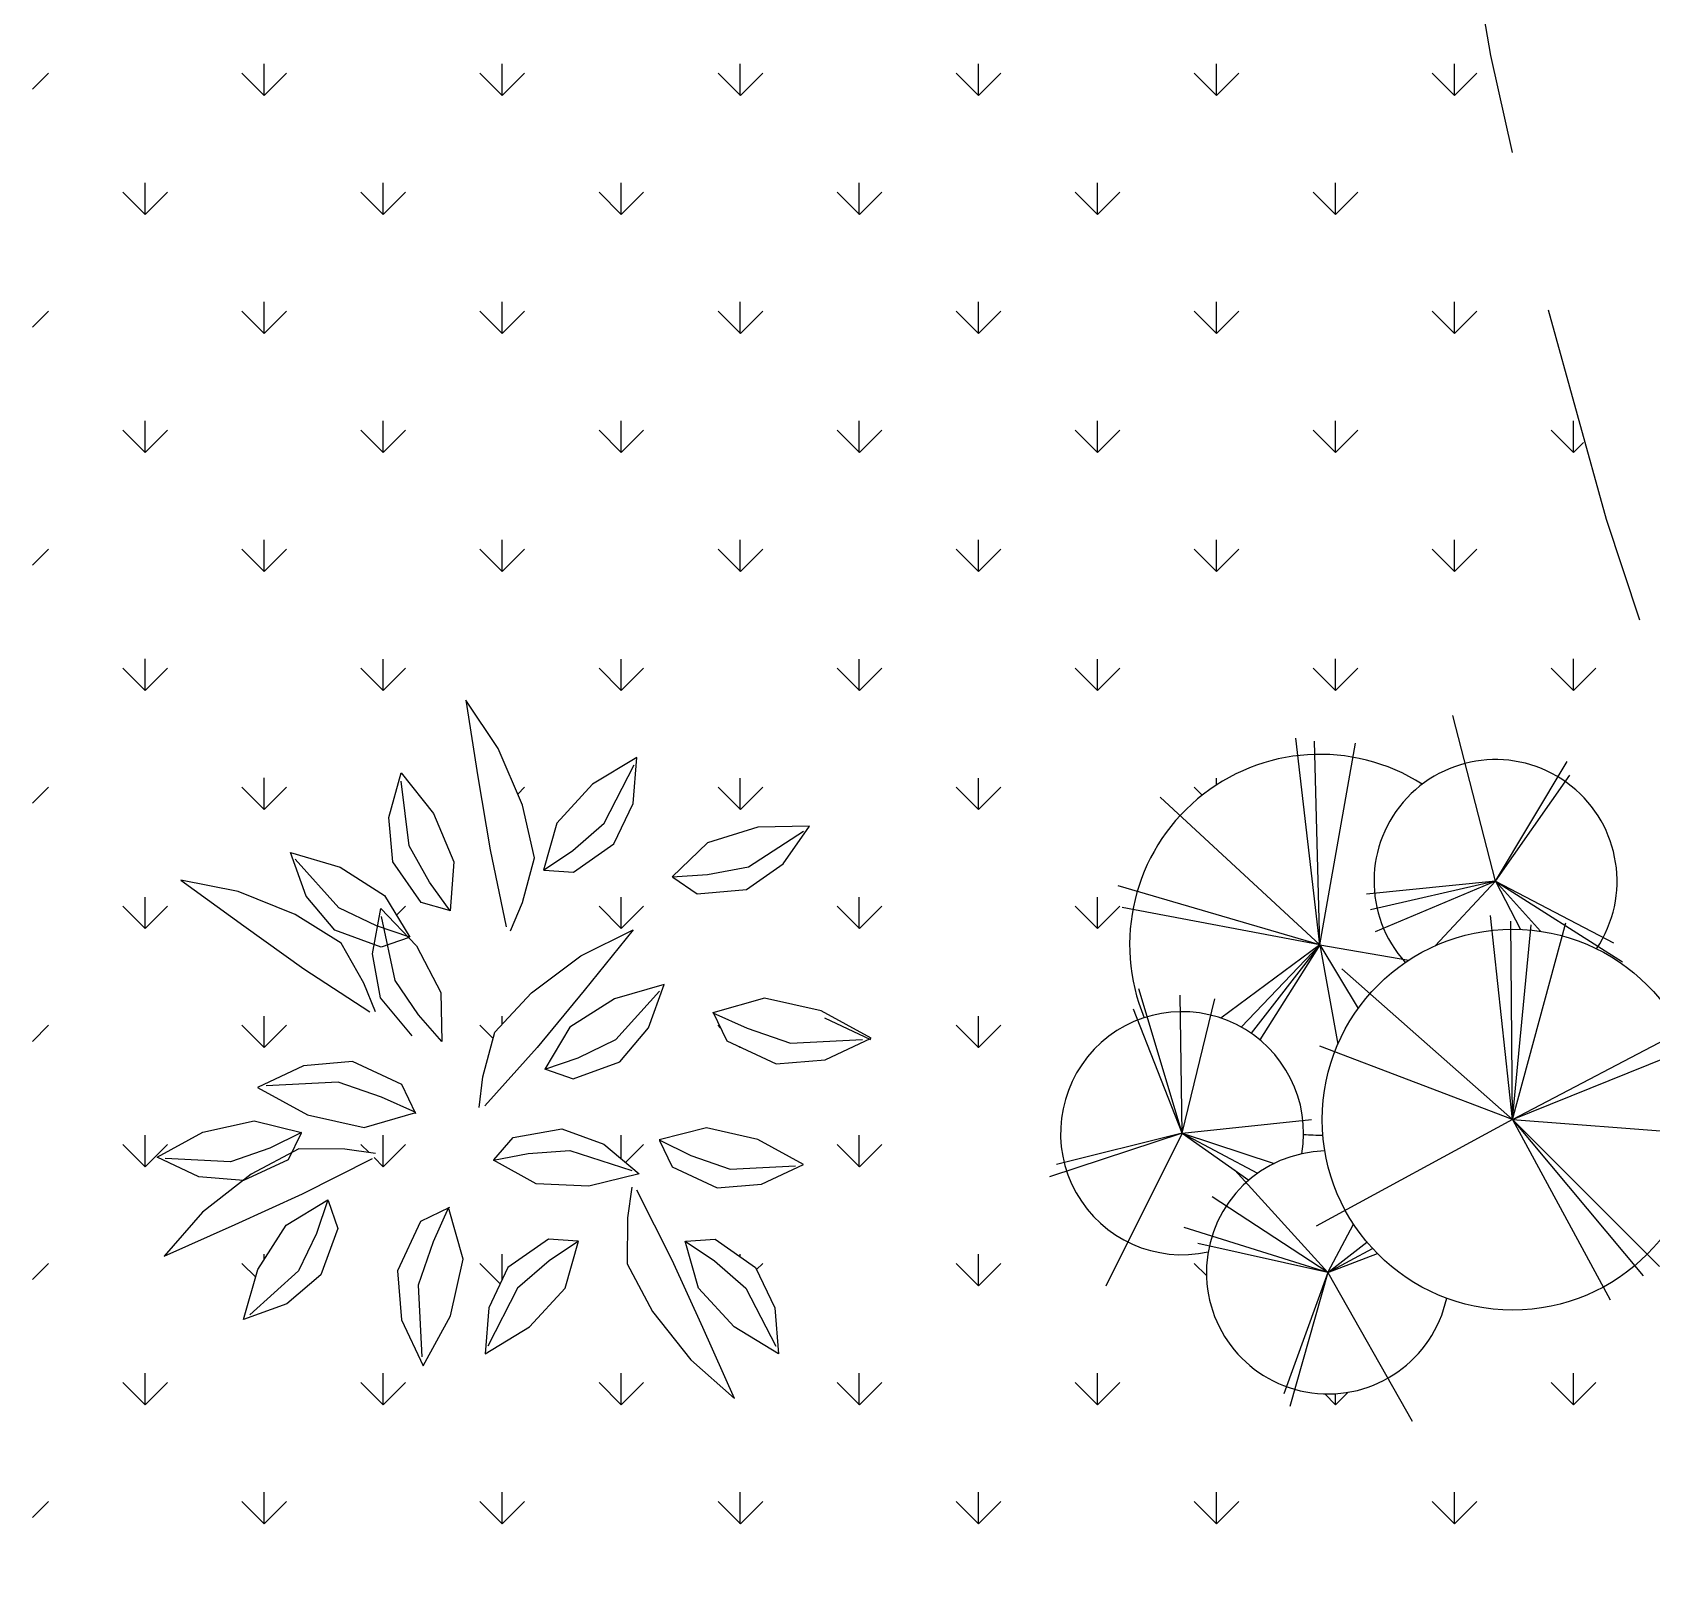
# Model space of a CAD drawing. Header units: millimetres. Extents: x 209.8 to 281.8, y 45 to 110.
# Drawn here: x 209.788 to 212.231, y 83.268 to 85.587 of the extents above; entities that cross this region are included whole.
import ezdxf

# ---------------------------------------------------------------- set-up
doc = ezdxf.new("R2010")
doc.units = ezdxf.units.MM
doc.header["$LTSCALE"] = 0.65
doc.linetypes.add('DASHED', pattern=[0.75, 0.5, -0.25])
for name, color, linetype in [('ARBOLES', 95, 'Continuous'), ('murodelgado', 1, 'Continuous'), ('murosgrueso', 5, 'Continuous')]:
    doc.layers.add(name, color=color, linetype=linetype)

# ---------------------------------------------------------------- blocks, each defined once
blk = doc.blocks.new('arb-pl48')
for p, q in [((0.05873691262372915, 0.5503666867185824), (0.009876912623738576, 0.6236566867185824)), ((0.009876912623738576, 0.6236566867185824), (0.02819691262374135, 0.5076166867185825)), ((0.09537691262373471, 0.4648666867185822), (0.05873691262372915, 0.5503666867185824)), ((-0.1061630873762596, 0.4465366867185825), (-0.087843087376271, 0.5137166867185825)), ((-0.087843087376271, 0.5137166867185825), (-0.03898308737626621, 0.4526466867185825)), ((0.2678469126237388, 0.5372066867185823), (0.201036912623735, 0.4965266867185822)), ((0.2187669126237353, 0.4380766867185821), (0.2636669126237337, 0.5257266867185826)), ((0.2620869126237295, 0.4678066867185824), (0.2678469126237388, 0.5372066867185823)), ((-0.07563308737626073, 0.4037866867185826), (-0.087843087376271, 0.501506686718582)), ((0.02819691262374135, 0.5076166867185825), (0.04651691262372992, 0.3976766867185826)), ((0.201036912623735, 0.4965266867185822), (0.1472769126237381, 0.4380966867185823)), ((0.1136969126237375, 0.3854666867185821), (0.09537691262373471, 0.4648666867185822)), ((0.2333669126237368, 0.4067666867185822), (0.2620869126237295, 0.4678066867185824)), ((-0.1000630873762702, 0.3793566867185825), (-0.1061630873762596, 0.4465366867185825)), ((-0.03898308737626621, 0.4526466867185825), (-0.008453087376267376, 0.3793566867185825)), ((0.1472769126237381, 0.4380966867185823), (0.1269069126237383, 0.3672466867185826)), ((0.1712669126237358, 0.3968766867185827), (0.2187669126237353, 0.4380766867185821)), ((0.4502469126237401, 0.4317366867185819), (0.3744769126237344, 0.4080166867185828)), ((0.4363769126237287, 0.3722566867185826), (0.5190869126237345, 0.4257066867185824)), ((0.5284369126237323, 0.4335666867185823), (0.4502469126237401, 0.4317366867185819)), ((0.4887569126237281, 0.3763466867185823), (0.5284369126237323, 0.4335666867185823)), ((-0.2312430873762708, 0.3278766867185827), (-0.2547730873762646, 0.3934166867185827)), ((-0.2547730873762646, 0.3934166867185827), (-0.1797130873762711, 0.3714066867185823)), ((-0.04509308737625872, 0.3488166867185822), (-0.07563308737626073, 0.4037866867185826)), ((0.04651691262372992, 0.3976766867185826), (0.07094691262373942, 0.2816366867185822)), ((0.1269069126237383, 0.3672466867185826), (0.1712669126237358, 0.3968766867185827)), ((0.1723069126237391, 0.3639966867185827), (0.2333669126237368, 0.4067666867185822)), ((0.3744769126237344, 0.4080166867185828), (0.3214069126237291, 0.3568466867185824)), ((-0.1817130873762665, 0.3103666867185826), (-0.2477630873762706, 0.3834066867185824)), ((-0.1797130873762711, 0.3714066867185823), (-0.1126630873762622, 0.3288866867185822)), ((-0.05730308737626899, 0.3182866867185825), (-0.1000630873762702, 0.3793566867185825)), ((-0.008453087376267376, 0.3793566867185825), (-0.0135330873762598, 0.3058166867185821)), ((0.09537691262373471, 0.3182866867185825), (0.1136969126237375, 0.3854666867185821)), ((0.1279469126237416, 0.3671466867185829), (0.1723069126237391, 0.3639966867185827)), ((0.3746369126237425, 0.3603166867185821), (0.4363769126237287, 0.3722566867185826)), ((0.4333669126237396, 0.3378366867185827), (0.4887569126237281, 0.3763466867185823)), ((-0.3338230873762598, 0.3347666867185826), (-0.420193087376262, 0.3520366867185825)), ((-0.420193087376262, 0.3520366867185825), (-0.32518308737626, 0.2829366867185823)), ((-0.0135330873762598, 0.3058166867185821), (-0.04509308737625872, 0.3488166867185822)), ((0.3214069126237291, 0.3568466867185824), (0.3746369126237425, 0.3603166867185821)), ((0.3222569126237289, 0.3562266867185824), (0.3590969126237411, 0.3313266867185822)), ((-0.2474430873762685, 0.3002166867185823), (-0.3338230873762598, 0.3347666867185826)), ((-0.1877130873762667, 0.2763466867185822), (-0.2312430873762708, 0.3278766867185827)), ((-0.1126630873762622, 0.3288866867185822), (-0.0746530873762623, 0.2657266867185824)), ((-0.01455308737627092, 0.3060666867185824), (-0.05730308737626899, 0.3182866867185825)), ((0.07705691262373193, 0.2755266867185822), (0.09537691262373471, 0.3182866867185825)), ((0.3590969126237411, 0.3313266867185822), (0.4333669126237396, 0.3378366867185827)), ((-0.1783530873762658, 0.2570266867185822), (-0.2474430873762685, 0.3002166867185823)), ((-0.125163087376265, 0.2828566867185827), (-0.1817130873762665, 0.3103666867185826)), ((-0.1308730873762585, 0.2406866867185826), (-0.1184730873762589, 0.3092066867185825)), ((-0.1184730873762589, 0.3092066867185825), (-0.06447308737627111, 0.2526266867185827)), ((-0.09672308737626167, 0.2007566867185822), (-0.1174030873762604, 0.2970366867185823)), ((-0.32518308737626, 0.2829366867185823), (-0.234493087376265, 0.2181566867185825)), ((-0.1176530873762687, 0.2508366867185825), (-0.1877130873762667, 0.2763466867185822)), ((-0.0746530873762623, 0.2657266867185824), (-0.125163087376265, 0.2828566867185827)), ((0.1835069126237414, 0.2378566867185827), (0.2624669126237364, 0.2768966867185827)), ((0.2624669126237364, 0.2768966867185827), (0.1885769126237307, 0.1855566867185825)), ((-0.1438030873762699, 0.1965666867185822), (-0.1783530873762658, 0.2570266867185822)), ((-0.07563308737626073, 0.2653466867185825), (-0.1176530873762687, 0.2508366867185825)), ((-0.06447308737627111, 0.2526266867185827), (-0.02766308737626844, 0.1822766867185823)), ((-0.1189330873762628, 0.174296686718582), (-0.1308730873762585, 0.2406866867185826)), ((0.1090169126237299, 0.1821266867185827), (0.1835069126237414, 0.2378566867185827)), ((-0.234493087376265, 0.2181566867185825), (-0.1351630873762701, 0.1533766867185826)), ((-0.1265230873762704, 0.1533766867185826), (-0.1438030873762699, 0.1965666867185822)), ((-0.06151308737626948, 0.1486666867185824), (-0.09672308737626167, 0.2007566867185822)), ((-0.07101308737627221, 0.1171766867185826), (-0.1189330873762628, 0.174296686718582)), ((-0.02766308737626844, 0.1822766867185823), (-0.02632308737626943, 0.1085666867185822)), ((0.05344691262374113, 0.1225266867185821), (0.1090169126237299, 0.1821266867185827)), ((0.1885769126237307, 0.1855566867185825), (0.1177369126237409, 0.09951668671858238)), ((0.2340369126237363, 0.1726366867185822), (0.1669869126237415, 0.1301166867185821)), ((0.3090969126237297, 0.1946466867185825), (0.2340369126237363, 0.1726366867185822)), ((0.2360369126237316, 0.1115966867185825), (0.3020869126237358, 0.1846366867185822)), ((0.2855669126237359, 0.1291066867185826), (0.3090969126237297, 0.1946466867185825)), ((0.4606569126237332, 0.1739966867185823), (0.3824469126237346, 0.1516766867185821)), ((0.5458869126237289, 0.1549166867185825), (0.4606569126237332, 0.1739966867185823)), ((-0.02632308737626943, 0.1085666867185822), (-0.06151308737626948, 0.1486666867185824)), ((0.3824269126237283, 0.1533766867185826), (0.4038269126237424, 0.1093966867185827)), ((0.3824469126237346, 0.1516766867185821), (0.43457691262374, 0.1284666867185824)), ((0.621376912623731, 0.1136566867185822), (0.5458869126237289, 0.1549166867185825)), ((0.03572691262372985, 0.05518668671858284), (0.05344691262374113, 0.1225266867185821)), ((0.1669869126237415, 0.1301166867185821), (0.1289769126237275, 0.06695668671858224)), ((0.2420369126237318, 0.07757668671858253), (0.2855669126237359, 0.1291066867185826)), ((0.43457691262374, 0.1284666867185824), (0.4999569126237304, 0.1058866867185824)), ((0.6210169126237304, 0.1107866867185825), (0.5517369126237384, 0.1434666867185825)), ((0.1177369126237409, 0.09951668671858238), (0.03856691262373602, 0.01123668671858224)), ((0.1794869126237302, 0.08408668671858255), (0.2360369126237316, 0.1115966867185825)), ((0.4038269126237424, 0.1093966867185827), (0.4781569126237315, 0.07475668671858227)), ((0.4999569126237304, 0.1058866867185824), (0.608146912623738, 0.111316686718582)), ((0.552096912623739, 0.08096668671858209), (0.621376912623731, 0.1136566867185822)), ((-0.1611530873762632, 0.07809668671858239), (-0.2351030873762596, 0.0718766867185825)), ((-0.08682308737625988, 0.04344668671858232), (-0.1611530873762632, 0.07809668671858239)), ((0.1289769126237275, 0.06695668671858224), (0.1794869126237302, 0.08408668671858255)), ((0.1719769126237338, 0.05206668671858239), (0.2420369126237318, 0.07757668671858253)), ((0.4781569126237315, 0.07475668671858227), (0.552096912623739, 0.08096668671858209)), ((-0.2351030873762596, 0.0718766867185825), (-0.3043730873762627, 0.03919668671858201)), ((0.03021691262372883, 0.00899668671858267), (0.03572691262372985, 0.05518668671858284)), ((0.1299569126237401, 0.06657668671858241), (0.1719769126237338, 0.05206668671858239)), ((-0.3043730873762627, 0.03919668671858201), (-0.2288830873762606, -0.0020633132814174)), ((-0.1829530873762621, 0.04696668671858228), (-0.2911430873762697, 0.04152668671858217)), ((-0.1175730873762575, 0.02438668671858224), (-0.1829530873762621, 0.04696668671858228)), ((-0.06543308737626319, -0.0005333132814175912), (-0.08682308737625988, 0.04344668671858232)), ((-0.1436530873762649, -0.02114331328141761), (-0.06544308737626636, 0.001166686718582444)), ((-0.06544308737626636, 0.001166686718582444), (-0.1175730873762575, 0.02438668671858224)), ((-0.3870930873762717, -0.02844331328141747), (-0.3096130873762633, -0.01110331328141756)), ((-0.3096130873762633, -0.01110331328141756), (-0.2380730873762644, -0.02888331328141769)), ((-0.2288830873762606, -0.0020633132814174), (-0.1436530873762649, -0.02114331328141761)), ((0.08130691262373091, -0.03630331328141745), (0.1547269126237296, -0.02337331328141756)), ((0.1547269126237296, -0.02337331328141756), (0.2181969126237391, -0.0462233132814176)), ((0.3730169126237399, -0.02201331328141753), (0.3014769126237411, -0.03979331328141766)), ((0.4504969126237341, -0.03936331328141751), (0.3730169126237399, -0.02201331328141753)), ((-0.4557230873762705, -0.06596331328141769), (-0.3870930873762717, -0.02844331328141747)), ((-0.2380730873762644, -0.02888331328141769), (-0.2859030873762691, -0.05249331328141782)), ((-0.2384930873762698, -0.02984331328141776), (-0.257953087376265, -0.06982331328141766)), ((0.05216691262373274, -0.06989331328141724), (0.08130691262373091, -0.03630331328141745)), ((0.2181969126237391, -0.0462233132814176), (0.2713469126237413, -0.09122331328141797)), ((0.3014769126237411, -0.03979331328141766), (0.3493069126237316, -0.06340331328141735)), ((0.3018969126237323, -0.04075331328141774), (0.3213569126237275, -0.08073331328141764)), ((0.519126912623733, -0.07687331328141722), (0.4504969126237341, -0.03936331328141751)), ((-0.3927430873762603, -0.09567331328141737), (-0.4557230873762705, -0.06596331328141769)), ((-0.345333087376261, -0.07302331328141731), (-0.4436930873762606, -0.06808331328141737)), ((-0.2859030873762691, -0.05249331328141782), (-0.345333087376261, -0.07302331328141731)), ((-0.257953087376265, -0.06982331328141766), (-0.3255230873762684, -0.1013233132814175)), ((-0.2422030873762679, -0.05343331328141776), (-0.3141430873762658, -0.09168331328141788)), ((-0.1725630873762611, -0.05374331328141801), (-0.2422030873762679, -0.05343331328141776)), ((-0.23661308737627, -0.1214933132814173), (-0.1308430873762632, -0.0678633132814177)), ((-0.1265230873762704, -0.06038331328141755), (-0.1725630873762611, -0.05374331328141801)), ((0.05150691262373641, -0.07070331328141766), (0.103826912623731, -0.06028331328141778)), ((0.1160169126237349, -0.1063933132814179), (0.05150691262373641, -0.07070331328141766)), ((0.103826912623731, -0.06028331328141778), (0.1665469126237298, -0.0558333132814175)), ((0.1665469126237298, -0.0558333132814175), (0.2602769126237376, -0.08606331328141748)), ((0.3493069126237316, -0.06340331328141735), (0.4087369126237377, -0.08393331328141773)), ((-0.3255230873762684, -0.1013233132814175), (-0.3927430873762603, -0.09567331328141737)), ((-0.3141430873762658, -0.09168331328141788), (-0.3872530873762656, -0.1492133132814173)), ((0.2713469126237413, -0.09122331328141797), (0.1953369126237305, -0.1096933132814177)), ((0.3213569126237275, -0.08073331328141764), (0.3889269126237309, -0.1122333132814175)), ((0.4087369126237377, -0.08393331328141773), (0.5070969126237372, -0.07899331328141779)), ((0.456146912623737, -0.1065833132814178), (0.519126912623733, -0.07687331328141722)), ((-0.3380530873762666, -0.1676433132814177), (-0.23661308737627, -0.1214933132814173)), ((0.1953369126237305, -0.1096933132814177), (0.1160169126237349, -0.1063933132814179)), ((0.2602769126237376, -0.1112733132814174), (0.2536469126237364, -0.1573133132814175)), ((0.321386912623737, -0.2213633132814175), (0.2677569126237387, -0.1155933132814178)), ((0.3889269126237309, -0.1122333132814175), (0.456146912623737, -0.1065833132814178)), ((-0.2613130873762657, -0.1686633132814173), (-0.1981530873762694, -0.1306533132814174)), ((-0.1981530873762694, -0.1306533132814174), (-0.2152830873762639, -0.1811733132814175)), ((-0.1977830873762656, -0.1316333132814176), (-0.1832630873762611, -0.1736633132814176)), ((-0.01455308737627092, -0.1418133132814177), (-0.05853308737626151, -0.1632133132814175)), ((-0.01626308737625948, -0.1418333132814178), (-0.03947308737626543, -0.1939633132814178)), ((0.006056912623733979, -0.2200433132814177), (-0.01626308737625948, -0.1418333132814178)), ((-0.3872530873762656, -0.1492133132814173), (-0.4454030873762633, -0.2153733132814177)), ((-0.4454030873762633, -0.2153733132814177), (-0.3380530873762666, -0.1676433132814177)), ((-0.3038330873762618, -0.2357233132814174), (-0.2613130873762657, -0.1686633132814173)), ((-0.05853308737626151, -0.1632133132814175), (-0.09318308737626069, -0.2375433132814175)), ((0.2536469126237364, -0.1573133132814175), (0.2533369126237375, -0.2269433132814176)), ((-0.2152830873762639, -0.1811733132814175), (-0.2427930873762705, -0.2377133132814175)), ((-0.1832630873762611, -0.1736633132814176), (-0.2087730873762723, -0.2437133132814178)), ((-0.03947308737626543, -0.1939633132814178), (-0.06205308737627035, -0.2593333132814177)), ((0.1344969126237316, -0.1895633132814174), (0.07343691262373397, -0.2323333132814176)), ((0.1788469126237402, -0.1927033132814175), (0.1344969126237316, -0.1895633132814174)), ((0.1798869126237292, -0.1928133132814178), (0.1355269126237317, -0.2224333132814174)), ((0.1595169126237295, -0.2636633132814177), (0.1798869126237292, -0.1928133132814178)), ((0.3610369126237316, -0.2636633132814177), (0.3406669126237318, -0.1928133132814178)), ((0.3406669126237318, -0.1928133132814178), (0.3850269126237293, -0.2224333132814174)), ((0.3417169126237383, -0.1927033132814175), (0.3860669126237326, -0.1895633132814174)), ((0.3860669126237326, -0.1895633132814174), (0.4471269126237303, -0.2323333132814176)), ((-0.3258430873762705, -0.3107733132814174), (-0.3038330873762618, -0.2357233132814174)), ((-0.2427930873762705, -0.2377133132814175), (-0.3158330873762623, -0.3037633132814175)), ((-0.2087730873762723, -0.2437133132814178), (-0.2603030873762719, -0.2872533132814177)), ((-0.09318308737626069, -0.2375433132814175), (-0.08696308737626168, -0.3114833132814174)), ((-0.01302308737626845, -0.3052633132814175), (0.006056912623733979, -0.2200433132814177)), ((0.07343691262373397, -0.2323333132814176), (0.04471691262374122, -0.2933733132814176)), ((0.1355269126237317, -0.2224333132814174), (0.08803691262373547, -0.2636433132814175)), ((0.2533369126237375, -0.2269433132814176), (0.2915869126237283, -0.2988933132814175)), ((0.3675469126237374, -0.3228033132814176), (0.321386912623737, -0.2213633132814175)), ((0.3850269126237293, -0.2224333132814174), (0.4325269126237288, -0.2636433132814175)), ((0.4471269126237303, -0.2323333132814176), (0.4758469126237372, -0.2933733132814176)), ((-0.06205308737627035, -0.2593333132814177), (-0.05662308737626631, -0.3675333132814174)), ((0.08803691262373547, -0.2636433132814175), (0.04313691262373709, -0.3512933132814176)), ((0.1057569126237325, -0.3220933132814179), (0.1595169126237295, -0.2636633132814177)), ((0.4148069126237317, -0.3220933132814179), (0.3610369126237316, -0.2636633132814177)), ((0.4325269126237288, -0.2636433132814175), (0.4774269126237414, -0.3512933132814176)), ((-0.2603030873762719, -0.2872533132814177), (-0.3258430873762705, -0.3107733132814174)), ((-0.08696308737626168, -0.3114833132814174), (-0.05428308737626253, -0.3807633132814177)), ((-0.05428308737626253, -0.3807633132814177), (-0.01302308737626845, -0.3052633132814175)), ((0.04471691262374122, -0.2933733132814176), (0.03895691262373191, -0.3627733132814175)), ((0.2915869126237283, -0.2988933132814175), (0.3491069126237392, -0.3720033132814176)), ((0.4758469126237372, -0.2933733132814176), (0.4816069126237323, -0.3627733132814175)), ((0.03895691262373191, -0.3627733132814175), (0.1057569126237325, -0.3220933132814179)), ((0.4152769126237388, -0.4301533132814175), (0.3675469126237374, -0.3228033132814176)), ((0.4816069126237323, -0.3627733132814175), (0.4148069126237317, -0.3220933132814179)), ((0.3491069126237392, -0.3720033132814176), (0.4152769126237388, -0.4301533132814175))]:
    blk.add_line(p, q)
blk = doc.blocks.new('arb-pl50')
for p, q in [((-0.01983656484344465, 0.3660049432285197), (-0.08404302717629264, 0.6157159051123673)), ((-0.2847381424664235, 0.270067973367645), (-0.3208942895786748, 0.5816136350888799)), ((-0.2847381424664235, 0.270067973367645), (-0.2927317705250516, 0.5770026703488504)), ((-0.2847381424664235, 0.270067973367645), (-0.2312435283099177, 0.5743031527695643)), ((-0.01983656484344465, 0.3660049432285197), (0.08811296273961489, 0.5465438004622443)), ((-0.01983656484344465, 0.3660049432285197), (0.09205984328079353, 0.5258075050198769)), ((-0.2847381424664235, 0.270067973367645), (-0.5256648753770747, 0.4926168586783659)), ((-0.2847381424664235, 0.270067973367645), (-0.5890841747487912, 0.3589195174098686)), ((-0.01983656484344465, 0.3660049432285197), (-0.2143907212545457, 0.3464602468753112)), ((-0.01983656484344465, 0.3660049432285197), (-0.2083326463324084, 0.3224204906685364)), ((-0.01983656484344465, 0.3660049432285197), (-0.2013567283301541, 0.2896643171227816)), ((-0.01983656484344465, 0.3660049432285197), (-0.1106740667682402, 0.26857023431337)), ((-0.01983656484344465, 0.3660049432285197), (0.1583774999946002, 0.272793082371622)), ((-0.01983656484344465, 0.3660049432285197), (0.1719625093604265, 0.2442559004461984)), ((-0.01983656484344465, 0.3660049432285197), (0.04781887699074616, 0.2902778567009723)), ((-0.01983656484344465, 0.3660049432285197), (0.01761796768651891, 0.2931028069550476)), ((-0.2847381424664235, 0.270067973367645), (-0.5832955401626947, 0.3260447677664876)), ((0.006005883647034693, 0.00611257443317248), (-0.02725175763126231, 0.3139039495312832)), ((0.006005883647034693, 0.00611257443317248), (0.003234413540496917, 0.3055852637178205)), ((0.006005883647034693, 0.00611257443317248), (0.0863785167362181, 0.3028123684466666)), ((0.006005883647034693, 0.00611257443317248), (0.03372058471227035, 0.3000394731755125)), ((-0.2847381424664235, 0.270067973367645), (-0.4343852993533233, 0.1594258281154719)), ((-0.2847381424664235, 0.270067973367645), (-0.4036532012239604, 0.1458565134674338)), ((-0.2847381424664235, 0.270067973367645), (-0.3885165908811246, 0.1364474222888433)), ((-0.2847381424664235, 0.270067973367645), (-0.3752385007426398, 0.1263472116035654)), ((-0.2847381424664235, 0.270067973367645), (-0.2273138871076696, 0.1736241221953398)), ((-0.2847381424664235, 0.270067973367645), (-0.2576869303168507, 0.1199736034225247)), ((-0.2847381424664235, 0.270067973367645), (-0.1508591431870059, 0.2467193021343306)), ((0.006005883647034693, 0.00611257443317248), (-0.2517408362596996, 0.2334899866678128)), ((-0.4927642594419837, -0.01437823414065209), (-0.5578238022795432, 0.2032842802472041)), ((-0.4927642594419837, -0.01437823414065209), (-0.5662677503442524, 0.1728273767145904)), ((-0.4927642594419837, -0.01437823414065209), (-0.4957693239794878, 0.1941212908136023)), ((-0.4927642594419837, -0.01437823414065209), (-0.4431255114656238, 0.1883293678772641)), ((0.006005883647034693, 0.00611257443317248), (0.274838483979849, 0.1475302332620341)), ((0.006005883647034693, 0.00611257443317248), (0.2997817149385611, 0.1253470710928009)), ((0.006005883647034693, 0.00611257443317248), (-0.2849984775379824, 0.1170283852793383)), ((-0.4927642594419837, -0.01437823414065209), (-0.2975279608903065, 0.006330189095326899)), ((0.006005883647034693, 0.00611257443317248), (-0.2905414177510295, -0.1547153512937685)), ((0.006005883647034693, 0.00611257443317248), (0.3330393562168439, -0.01884348300721483)), ((0.006005883647034693, 0.00611257443317248), (0.2277234921689342, -0.2157190472591597)), ((0.006005883647034693, 0.00611257443317248), (0.2027802612102221, -0.2295835236149304)), ((0.006005883647034693, 0.00611257443317248), (0.1528937992927979, -0.2656311621399343)), ((-0.4927642594419837, -0.01437823414065209), (-0.6926243238550285, -0.07997803695648842)), ((-0.4927642594419837, -0.01437823414065209), (-0.6820140495856748, -0.06172991665305494)), ((-0.4927642594419837, -0.01437823414065209), (-0.6079398657870314, -0.2450568287117708)), ((-0.4927642594419837, -0.01437823414065209), (-0.3922072825674263, -0.08535439951507895)), ((-0.4927642594419837, -0.01437823414065209), (-0.3787449895584274, -0.07483238707879014)), ((-0.4927642594419837, -0.01437823414065209), (-0.353738102928105, -0.05993293575278325)), ((-0.2726919434722817, -0.2243941016103276), (-0.4130151620170466, -0.06991506887853749)), ((-0.2726919434722817, -0.2243941016103276), (-0.4472474402898712, -0.1103263110216263)), ((-0.2726919434722817, -0.2243941016103276), (-0.4895357400426121, -0.1566557655454479)), ((-0.2726919434722817, -0.2243941016103276), (-0.234072029411692, -0.1515605993157856)), ((-0.2726919434722817, -0.2243941016103276), (-0.4690031644801849, -0.1806835946710128)), ((-0.2726919434722817, -0.2243941016103276), (-0.2138890059494969, -0.1786696530348235)), ((-0.2726919434722817, -0.2243941016103276), (-0.2052933628565796, -0.188440406746007)), ((-0.2726919434722817, -0.2243941016103276), (-0.1980333472627649, -0.1960413924050799)), ((-0.2726919434722817, -0.2243941016103276), (-0.3392287688060946, -0.4077803491336519)), ((-0.2726919434722817, -0.2243941016103276), (-0.3300300598395722, -0.4267791798352706)), ((-0.2726919434722817, -0.2243941016103276), (-0.1458144970853112, -0.4488493262957384))]:
    blk.add_line(p, q)
blk.add_circle((0.006005883647034693, 0.00611257443317248), 0.2872250582012303)
for centre, radius, start, end in [((-0.2847381424664235, 0.270067973367645), 0.2872250582012303, 57.49040998641256, 202.571984777797), ((-0.01983656484344465, 0.3660049432285197), 0.1833465435664465, 326.1895167280855, 222.0247516634132), ((-0.4927642594419837, -0.0143782341406522), 0.1833465435664465, 350.2838044240216, 282.3951209920778), ((-0.2847381424664235, 0.270067973367645), 0.2872250582012303, 265.069222216459, 270.8897798021472), ((-0.2726919434722817, -0.2243941016103277), 0.1833465435664465, 91.44372134915687, 347.7435307915491)]:
    blk.add_arc(centre, radius, start, end)

msp = doc.modelspace()

# ---------------------------------------------------------------- hatches: boundary and pattern name
at = {"layer": 'ARBOLES'}
h = msp.add_hatch(dxfattribs=at)
h.set_pattern_fill('GRASS', color=256, scale=0.01, style=0)
h.set_pattern_definition([(90, (0, 0), (-0.179605, 0.179605), [0.047625, -0.311585]), (45, (0, 0), (-0.179605122421383, 0.1796051224213831), [0.047625, -0.206375]), (135, (0, 0), (-0.1796051224213831, -0.179605122421383), [0.047625, -0.206375])])
edge = h.paths.add_edge_path()
edge.add_spline(control_points=[(212.28142141244, 89.27714512448554), (212.2892501462726, 89.29880580635175), (212.2971025821801, 89.32046680009282), (212.4726304903261, 89.8030054770564), (212.65194337283, 90.26317454629344), (213.0409062428634, 91.04570964608713), (213.2350274466052, 91.3716710191401), (213.4497951840646, 91.67956480131707)], knot_values=[30.04833792508863, 30.04833792508863, 30.04833792508863, 30.04833792508863, 30.11592815511259, 30.11592815511259, 31.55415657354089, 31.55415657354089, 32.67639692590706, 32.67639692590706, 32.67639692590706, 32.67639692590706], degree=3, periodic=0)
edge.add_line((213.4497951840646, 91.67956480131708), (212.2814214124399, 91.67956480131707))
edge.add_line((212.2814214124399, 91.67956480131707), (212.2814214124399, 90.40993960466791))
edge.add_arc((212.0218109677066, 90.28705489836129), 0.2872250582012302, 8.526512829121202e-12, 25.33019208688728, ccw=False)
edge.add_arc((212.0218109677066, 90.28705489836136), 0.2872250582012303, 334.669807913123, 359.9999999999944, ccw=False)
edge.add_line((212.28142141244, 90.1641701920548), (212.28142141244, 89.2771451244854))
h.paths.add_polyline_path([(212.28142141244, 90.1641701920548, -0.388600678100988), (211.9222806926905, 90.01762594963101, -0.9780740605621964), (211.5623965558748, 90.08749125138098, -0.9507713804933587), (211.4658438941503, 90.44076072058988, -0.7337777776698294), (211.8854333967187, 90.79322762035642, -0.845713404098746), (212.1483079851055, 90.5449245139578, -0.1589372344163331), (212.2760101704017, 90.42077475256355), (212.28142141244, 90.42362130160356), (212.28142141244, 91.67956480131708), (212.0664600539129, 91.67956480131708), (212.0664600539129, 91.6313736473962), (212.0125615029494, 91.56972637900377), (212.0319881091779, 91.55925759049899), (212.0854611559807, 91.58066379758952), (212.142464462184, 91.54897014146034), (212.0981285573592, 91.52361521655699), (212.0125615029494, 91.56972637900375), (212.0221241490881, 91.58066379758952), (211.9515366390688, 91.67956480131707), (211.7128144460338, 91.67956480131707), (211.7371076180712, 91.65038984107376), (211.6991054139357, 91.62503491617039), (211.6359663351896, 91.66524624238431), (211.6484358084215, 91.66940603475125), (211.6508098803722, 91.67415794986195), (211.6447223412994, 91.67956480131708), (211.2348157050193, 91.6795648013171), (211.2304518072228, 91.631600021542), (211.2304518072228, 91.53026081051411), (211.2368098832604, 91.42225929798757), (211.2377894934124, 91.41931735283961), (211.1974642834132, 91.41482096449961), (211.1872968700586, 91.35395741315297), (211.1734032261903, 91.37825199397159), (211.1860806886419, 91.54292821189279), (211.1801352489496, 91.67956480131707), (211.0498461279167, 91.67956480131707), (211.0149349455442, 91.63160002154201), (210.9578863645017, 91.53026081049462), (210.9246591443765, 91.47152084444362), (210.9325314396084, 91.4479227015535), (210.9578863645118, 91.43525530017497), (210.951547633286, 91.39091939535017), (210.9135152459309, 91.35925089190384), (210.8851773886859, 91.40172394358473), (210.8679916307635, 91.37134250231063), (210.8628053961242, 91.34024978983607), (210.8110242114624, 91.32472776279474), (210.831111739995, 91.37825199397162), (210.8437892024467, 91.37825199397162), (210.8881603210283, 91.47325750431052), (210.9578863645117, 91.61259891947435), (210.8184342775433, 91.57459671533876), (210.7677244277366, 91.58093041602802), (210.7170145779299, 91.52392710982467), (210.6536272656714, 91.5175934091354), (210.4351071472661, 91.46621771578938), (210.4093084636973, 91.43304128821038), (210.3510403858565, 91.49130936605118), (210.3455612152169, 91.57301259845555), (210.3244219788748, 91.56667846479844), (210.301747299063, 91.51373083660029), (210.239029075527, 91.49583421140338), (210.2524506551431, 91.54511306969076), (210.3455612152169, 91.57301259845556), (210.3465333261368, 91.55851686367413), (210.4310261055822, 91.54440212677343), (210.4835850818014, 91.50497376924879), (210.6409498032198, 91.54292821189244), (210.7740631589624, 91.61259891947435), (210.8818215898017, 91.63160002154213), (210.9445945811827, 91.67956480131708), (210.5643302418919, 91.6795648013171), (210.5212486314962, 91.607731693684), (210.4585126223276, 91.63463888119354), (210.4456602687469, 91.67956480131708), (210.3607334577779, 91.67956480131708), (210.3644228370807, 91.63915661229271), (210.270340166087, 91.6257528183093), (210.3472366736219, 91.67956480131708), (209.7883833298776, 91.67956480131707), (209.7883833298776, 86.82555268737771), (212.1314214124399, 86.82555268737771, -0.2682153745963338), (212.2065504879735, 86.95553093428674, -0.0357987632662386), (212.28142141244, 87.91648683451935)])
h.paths.add_polyline_path([(211.8569708853727, 86.82555268737771), (209.7883833298776, 86.82555268737771), (209.7883833298776, 83.91381924220512), (210.0200583579092, 83.91381924220514), (210.045411766615, 83.92767994298676), (210.122891766615, 83.94501994298676), (210.194473938641, 83.92722946187662), (210.1879466031031, 83.91381924220512), (210.5086060381013, 83.91381924220514), (210.513811766615, 83.91981994298676), (210.587231766615, 83.93274994298677), (210.6398152055039, 83.91381924220515), (210.7238796555961, 83.91381924220514), (210.8055217666151, 83.93410994298677), (210.8961340718924, 83.91381924220514), (211.3401147319843, 83.91381924220514, -0.3428813845232487), (211.4658438941504, 84.10042553342515, -0.7337777776700336), (211.8854333967188, 84.45289243319176, -0.845713404098884), (212.1483079851056, 84.20458932679313, -0.2861311671574135), (212.3090360259078, 83.94671971119666, -0.02870736605483748), (212.3071454962846, 83.91381924220512), (212.5224187948225, 83.91381924220512, -0.1065157410969091)])
h.paths.add_polyline_path([(210.6945917666151, 84.42392994298676), (210.6658717666151, 84.36288994298681), (210.6048117666151, 84.32011994298678), (210.5593763791837, 84.32334630616099), (210.5594117666151, 84.3233699429868), (210.5797817666151, 84.39421994298684), (210.633541766615, 84.45264994298674), (210.70282354616, 84.4948349870204), (210.7000229241996, 84.48936784860547)], flags=16)
h.paths.add_polyline_path([(210.9586576398538, 84.38639614930534), (210.9212617666151, 84.33246994298678), (210.865871766615, 84.29395994298677), (210.7916017666151, 84.28744994298678), (210.7538503854971, 84.31296594162514), (210.7539117666151, 84.31296994298677), (210.8069817666151, 84.36413994298677), (210.8827517666151, 84.38785994298678), (210.9638602447499, 84.38975824858834)], flags=16)
h.paths.add_polyline_path([(210.4423817666151, 84.57977994298678), (210.491241766615, 84.50648994298692), (210.527881766615, 84.42098994298684), (210.5462017666151, 84.34158994298676), (210.527881766615, 84.27440994298647), (210.5063274346005, 84.22410081433252), (210.4790217666149, 84.35379994298721), (210.4607017666137, 84.46373994298635)], flags=16)
h.paths.add_polyline_path([(210.3446617666151, 84.46983994298678), (210.3935217666151, 84.4087699429868), (210.4240517666151, 84.33547994298684), (210.4189689509887, 84.26189918291551), (210.3752017666151, 84.27440994298678), (210.332441766615, 84.33547994298674), (210.3263417666151, 84.40265994298676)], flags=16)
h.paths.add_polyline_path([(210.6949717666151, 84.23301994298669), (210.6210817666139, 84.1416799429842), (210.5502417666152, 84.0556399429868), (210.4617488786063, 83.9569642810768), (210.468231766615, 84.01130994298674), (210.4859517666151, 84.07864994298676), (210.541521766615, 84.13824994298668), (210.6160117666152, 84.1939799429868)], flags=16)
h.paths.add_polyline_path([(210.893161766615, 84.13011994298677), (210.9783917666151, 84.11103994298676), (211.0538817666151, 84.06977994298677), (211.0506601297786, 84.06825980285707), (211.0512685724545, 84.06797279496668), (211.0499070528909, 84.06790446100578), (210.984601766615, 84.03708994298674), (210.9106617666151, 84.03087994298677), (210.836331766615, 84.06551994298675), (210.8159821969921, 84.10734116130538), (210.8149517666151, 84.10779994298676)], flags=16)
h.paths.add_polyline_path([(210.740257277114, 84.14702502832877), (210.7180717666151, 84.08522994298681), (210.6745417666151, 84.03369994298681), (210.6044817666151, 84.00818994298677), (210.561420996178, 84.02305933325431), (210.5614817666151, 84.02307994298677), (210.5994917666151, 84.08623994298674), (210.6665417666151, 84.12875994298678), (210.7443806837694, 84.15158481064685)], flags=16)
h.paths.add_polyline_path([(210.3041723125525, 84.2108485081186), (210.3027098448509, 84.20276719465743), (210.314851766615, 84.20695994298677)], flags=16)
h.paths.add_polyline_path([(210.319841766615, 84.28500994298676), (210.3618160296136, 84.21526265408947), (210.3680317666151, 84.20874994298681), (210.4048417666151, 84.13839994298678), (210.4061817666151, 84.06468994298679), (210.3709917666149, 84.10478994298693), (210.335781766615, 84.15687994298676), (210.3194083189767, 84.23310990133393), (210.250791766615, 84.26648994298684), (210.1749528494607, 84.35035481064685), (210.252791766615, 84.32752994298679)], flags=16)
h.paths.add_polyline_path([(210.2541517666151, 84.21314994298673), (210.2887017666151, 84.15268994298712), (210.3090321059953, 84.1018758597788), (210.1980117666154, 84.1742799429868), (210.1073217666155, 84.23905994298615), (210.0123117666151, 84.30815994298678), (210.098681766615, 84.2908899429868), (210.1850617666149, 84.25633994298687)], flags=16)
h.paths.add_polyline_path([(210.3456817666151, 83.99956994298678), (210.3660190746621, 83.95775438394493), (210.367061766615, 83.95728994298676), (210.2888517666151, 83.93497994298679), (210.2036217666151, 83.95405994298677), (210.1281317666151, 83.99531994298677), (210.1974017666151, 84.02799994298677), (210.2713517666151, 84.03421994298677)], flags=16)
edge = h.paths.add_edge_path()
edge.add_line((212.5224187948225, 83.91381924220512), (212.3071454962846, 83.91381924220512))
edge.add_arc((212.0218109677066, 83.94671971119666), 0.2872250582012303, 249.7251673070414, 353.4225627897842, ccw=False)
edge.add_arc((211.7431131405873, 83.71621303515317), 0.1833465435664477, 170.2838044240204, 347.7435307915412, ccw=False)
edge.add_arc((211.5230408246176, 83.92622890262285), 0.1833465435664551, 183.8809849246667, 282.3951209920834, ccw=False)
edge.add_line((211.3401147319843, 83.91381924220512), (210.8883822063549, 83.91381924220512))
edge.add_line((210.8883822063549, 83.91381924220512), (210.9541717566159, 83.87786170132964))
edge.add_line((210.9541717566159, 83.87786170132964), (210.9480356548341, 83.87755352378997))
edge.add_line((210.9480356548341, 83.87755352378997), (210.8886517666151, 83.84953994298677))
edge.add_line((210.8886517666151, 83.84953994298677), (210.821431766615, 83.84388994298676))
edge.add_line((210.821431766615, 83.84388994298676), (210.753861766615, 83.87538994298674))
edge.add_line((210.753861766615, 83.87538994298674), (210.735156559942, 83.91381924220514))
edge.add_line((210.735156559942, 83.91381924220514), (210.6460726387605, 83.91381924220515))
edge.add_line((210.6460726387605, 83.91381924220515), (210.7038517666151, 83.86489994298677))
edge.add_line((210.7038517666151, 83.86489994298677), (210.6278417666151, 83.84642994298679))
edge.add_line((210.6278417666151, 83.84642994298679), (210.5485217666151, 83.84972994298677))
edge.add_line((210.5485217666151, 83.84972994298677), (210.4839829202488, 83.88543590216854))
edge.add_line((210.4839829202488, 83.88543590216854), (210.5086060381013, 83.91381924220514))
edge.add_line((210.5086060381013, 83.91381924220514), (210.1879466031031, 83.91381924220515))
edge.add_line((210.1879466031031, 83.91381924220515), (210.1825462944209, 83.90272446619728))
edge.add_line((210.1825462944209, 83.90272446619728), (210.259941766615, 83.90237994298677))
edge.add_line((210.259941766615, 83.90237994298677), (210.3141037501191, 83.89456857090886))
edge.add_line((210.3141037501191, 83.89456857090886), (210.1958917666149, 83.83462994298671))
edge.add_line((210.1958917666149, 83.83462994298671), (210.0944517666145, 83.78847994298657))
edge.add_line((210.0944517666145, 83.78847994298657), (209.9871017666151, 83.74074994298678))
edge.add_line((209.9871017666151, 83.74074994298678), (210.045251766615, 83.80690994298674))
edge.add_line((210.045251766615, 83.80690994298674), (210.1061951322033, 83.85486606146975))
edge.add_line((210.1061951322033, 83.85486606146975), (210.0397617666151, 83.86044994298675))
edge.add_line((210.0397617666151, 83.86044994298675), (209.9767817666151, 83.89015994298678))
edge.add_line((209.9767817666151, 83.89015994298678), (210.0200583579092, 83.91381924220512))
edge.add_line((210.0200583579092, 83.91381924220512), (209.7883833298776, 83.91381924220514))
edge.add_line((209.7883833298776, 83.91381924220514), (209.7883833298776, 82.1480736830932))
edge.add_line((209.7883833298776, 82.1480736830932), (210.0107215070059, 82.1480736830932))
edge.add_line((210.0107215070059, 82.1480736830932), (210.0195359525649, 82.1939615285476))
edge.add_line((210.0195359525649, 82.1939615285476), (210.0462734209487, 82.23679894942626))
edge.add_arc((210.1549089396607, 82.40472251559301), 0.1999999999999783, 220.3290379532202, 237.099785479378, ccw=False)
edge.add_line((210.0024408529411, 82.27528727104166), (209.96905788958, 82.25032783903647))
edge.add_line((209.96905788958, 82.25032783903647), (209.849746104343, 82.21356720176107))
edge.add_line((209.849746104343, 82.21356720176107), (209.9369354858623, 82.30914485867704))
edge.add_line((209.9369354858623, 82.30914485867704), (209.9720012676285, 82.32382267930285))
edge.add_arc((210.1549089396606, 82.40472251559308), 0.19999999999999, 177.9379623624027, 203.8597470830922, ccw=False)
edge.add_line((209.9550384489841, 82.41191883108927), (209.9208742840035, 82.41697606135152))
edge.add_line((209.9208742840035, 82.41697606135152), (209.8336841486529, 82.4904916631599))
edge.add_line((209.8336841486529, 82.4904916631599), (209.9552911451292, 82.45863811693036))
edge.add_line((209.9552911451292, 82.45863811693036), (209.9619585937428, 82.45735486315779))
edge.add_arc((210.1549089396607, 82.40472251559311), 0.2000000000000035, 137.9438803930155, 164.7422484720464, ccw=False)
edge.add_line((210.0064111247665, 82.53869415054488), (209.9759412618052, 82.56892002875647))
edge.add_line((209.9759412618052, 82.56892002875647), (209.9593019170489, 82.70302145583454))
edge.add_line((209.9593019170489, 82.70302145583454), (209.9372097833182, 82.71046506033746))
edge.add_line((209.9372097833182, 82.71046506033746), (209.9578383576191, 82.71481671646673))
edge.add_line((209.9578383576191, 82.71481671646673), (209.9507022303127, 82.77232888834686))
edge.add_line((209.9507022303127, 82.77232888834686), (209.9864348148421, 82.72084922004815))
edge.add_line((209.9864348148421, 82.72084922004815), (210.1537427515228, 82.75614330278557))
edge.add_line((210.1537427515228, 82.75614330278557), (210.1527131930772, 82.75408557912739))
edge.add_line((210.1527131930772, 82.75408557912739), (210.251967347459, 82.74557035820573))
edge.add_arc((210.4813546714878, 82.72879372043433), 0.2300000000000297, 160.7581947334965, 175.8170219105253, ccw=False)
edge.add_line((210.2642033535913, 82.80459151153535), (210.2269176501806, 82.82079416497017))
edge.add_line((210.2269176501806, 82.82079416497017), (210.1960767582459, 82.85956544893862))
edge.add_line((210.1960767582459, 82.85956544893862), (210.1992342042815, 82.90550877852009))
edge.add_line((210.1992342042815, 82.90550877852009), (210.2289327910107, 82.9019308973955))
edge.add_line((210.2289327910107, 82.9019308973955), (210.2786371512498, 82.88091895031313))
edge.add_line((210.2786371512498, 82.88091895031313), (210.2977287848699, 82.86729113472006))
edge.add_arc((210.4813546714878, 82.72879372043444), 0.2299999999999737, 130.0047348192812, 142.9750549383855, ccw=False)
edge.add_line((210.3334989617244, 82.90497172442572), (210.2925317267717, 82.9606245302886))
edge.add_line((210.2925317267717, 82.9606245302886), (210.3380175436793, 83.18676329707073))
edge.add_line((210.3380175436793, 83.18676329707073), (210.400441960798, 82.99519995799827))
edge.add_line((210.400441960798, 82.99519995799827), (210.4156884365047, 82.9492204556168))
edge.add_arc((210.4813546714879, 82.72879372043445), 0.2300000000000306, 91.3060617649341, 106.5890593105234, ccw=False)
edge.add_line((210.4761122575746, 82.95873396722996), (210.4754716648171, 83.00118480436254))
edge.add_line((210.4754716648171, 83.00118480436254), (210.5794517228407, 83.13752739338933))
edge.add_line((210.5794517228407, 83.13752739338933), (210.5824189236965, 83.14303418552473))
edge.add_line((210.5824189236965, 83.14303418552473), (210.5866352338279, 83.14694668498143))
edge.add_line((210.5866352338279, 83.14694668498143), (210.6311278289239, 83.20528706027282))
edge.add_line((210.6311278289239, 83.20528706027282), (210.5645919222388, 82.9766762938874))
edge.add_line((210.5645919222388, 82.9766762938874), (210.5549368635635, 82.9467057692279))
edge.add_arc((210.4813546714878, 82.72879372043451), 0.229999999999976, 34.974407461577414, 71.34175743065703, ccw=False)
edge.add_line((210.6698185492718, 82.86063213202475), (210.9084551707003, 82.99408719619932))
edge.add_line((210.9084551707003, 82.99408719619932), (210.7478503243351, 82.83816329564611))
edge.add_line((210.7478503243351, 82.83816329564611), (210.6944171903163, 82.81542144734945))
edge.add_arc((210.4813546714878, 82.72879372043447), 0.2299999999999845, 5.355105343121409, 22.125852869288224, ccw=False)
edge.add_line((210.7103508131303, 82.75025920698526), (210.7582612735648, 82.75177357645025))
edge.add_line((210.7582612735648, 82.75177357645025), (210.894923766988, 82.70776558907484))
edge.add_line((210.894923766988, 82.70776558907484), (210.7617540148666, 82.67786713126905))
edge.add_line((210.7617540148666, 82.67786713126905), (210.7417214795994, 82.58921174234888))
edge.add_line((210.7417214795994, 82.58921174234888), (210.7281372053681, 82.5551041650711))
edge.add_arc((210.6705347081436, 82.4166052397558), 0.1499999999999651, 39.9642788404426, 67.41729386164229, ccw=False)
edge.add_line((210.7855014643443, 82.51295172370148), (210.8467199298393, 82.52904572784763))
edge.add_line((210.8467199298393, 82.52904572784763), (210.9058061102623, 82.49449542581586))
edge.add_line((210.9058061102623, 82.49449542581586), (210.8601100910218, 82.47362651789659))
edge.add_line((210.8601100910218, 82.47362651789659), (210.8123886202021, 82.46536452229468))
edge.add_arc((210.6705347081436, 82.4166052397557), 0.1500000000000184, 7.9340800323316785, 18.969324228598282, ccw=False)
edge.add_line((210.8190988383639, 82.43731029256682), (210.8798828568941, 82.43572707191932))
edge.add_line((210.8798828568941, 82.43572707191932), (211.0195600394638, 82.35132154778665))
edge.add_line((211.0195600394638, 82.35132154778665), (210.8800631841405, 82.35281075281357))
edge.add_line((210.8800631841405, 82.35281075281357), (210.8142030598013, 82.37348442422586))
edge.add_arc((210.6705347081436, 82.4166052397557), 0.1500000000000007, 328.23449790579946, 343.29332508283375, ccw=False)
edge.add_line((210.7980661811546, 82.33763864307302), (210.8195129883902, 82.32205019175412))
edge.add_line((210.8195129883902, 82.32205019175412), (210.8336650188646, 82.29300470107361))
edge.add_line((210.8336650188646, 82.29300470107361), (210.8251575237145, 82.26420111319005))
edge.add_line((210.8251575237145, 82.26420111319005), (210.8067557123194, 82.27067895605097))
edge.add_line((210.8067557123194, 82.27067895605097), (210.7780826166879, 82.29108551614301))
edge.add_line((210.7780826166879, 82.29108551614301), (210.7678550470333, 82.30246168260776))
edge.add_arc((210.6705347081436, 82.41660523975575), 0.1500000000000107, 297.48103799157116, 310.4513581106349, ccw=False)
edge.add_line((210.7397529629705, 82.28353069974632), (210.7579646160592, 82.24230541758415))
edge.add_line((210.7579646160592, 82.24230541758415), (210.7162137748855, 82.14807368309322))
edge.add_line((210.7162137748855, 82.14807368309322), (211.7186122276354, 82.14807368309323))
edge.add_ellipse((211.7722293319222, 81.97061875130609), major_axis=(0.1310821244252646, 0.1310821244252646), ratio=0.9999999999998055, start_angle=388.18807540756166, end_angle=421.811924592414, ccw=False)
edge.add_line((211.825846436209, 82.1480736830932), (212.3476001926904, 82.1480736830932))
edge.add_ellipse((212.2262177748414, 82.2881856216453), major_axis=(-0.1310821244252616, 0.1310821244252616), ratio=0.9999999999998982, start_angle=175.9031887189687, end_angle=236.656876359597)
edge.add_ellipse((212.5195182771463, 82.37306896772795), major_axis=(0.08583851521153296, 0.08583851521153295), ratio=0.9999999999998916, start_angle=144.2841115956977, end_angle=157.9975612045332, ccw=False)
edge.add_ellipse((212.5195182771463, 82.37306896772795), major_axis=(0.08583851521153296, 0.08583851521153295), ratio=0.9999999999998916, start_angle=79.26166713647848, end_angle=144.2841115956977)
edge.add_ellipse((212.2262177748414, 82.2881856216453), major_axis=(-0.1310821244252616, 0.1310821244252616), ratio=0.9999999999998982, start_angle=236.656876359597, end_angle=245.62479644061528, ccw=False)
edge.add_ellipse((212.5195182771463, 82.37306896772795), major_axis=(0.08583851521153296, 0.08583851521153295), ratio=0.9999999999998916, start_angle=157.9975612045332, end_angle=209.0734501417816)
edge.add_line((212.486207177688, 82.25633477376441), (212.4671367958598, 82.1480736830932))
edge.add_line((212.4671367958598, 82.1480736830932), (213.6971389157937, 82.1480736830932))
edge.add_arc((218.9462034169554, 86.91381924220508), 7.089782004515447, 205.0332525394701, 222.2370253246722, ccw=False)
h.paths.add_polyline_path([(210.8477817666148, 83.52596994298675), (210.7816117666151, 83.5841199429867), (210.7240917666149, 83.65722994298667), (210.6858417666151, 83.72917994298685), (210.6861517666151, 83.79880994298655), (210.6939517647822, 83.85297463614108), (210.7538917666149, 83.7347599429872), (210.8000517666163, 83.63331994298296)], flags=16)
h.paths.add_polyline_path([(210.9141117666151, 83.59334994298673), (210.8473117666151, 83.63402994298686), (210.7935417666151, 83.6924599429867), (210.7731617187191, 83.76334489111771), (210.8185717666151, 83.76655994298677), (210.8796317666151, 83.72378994298676), (210.9083517666151, 83.6627499429869)], flags=16)
h.paths.add_polyline_path([(210.5382617666151, 83.63402994298679), (210.4689898193237, 83.59184457149254), (210.4717906090306, 83.59731203736797), (210.477221766615, 83.66274994298676), (210.5059417666151, 83.72378994298678), (210.5670017666151, 83.76655994298677), (210.6124410104737, 83.76334282403036), (210.6123917666151, 83.76330994298678), (210.5920217666151, 83.69245994298674)], flags=16)
h.paths.add_polyline_path([(210.345541766615, 83.64463994298684), (210.3393217666151, 83.71857994298678), (210.3739717666151, 83.79290994298675), (210.4157802193514, 83.8132533010713), (210.4162417666151, 83.81428994298682), (210.4385617666151, 83.73607994298683), (210.4194817666151, 83.65085994298677), (210.3782217666151, 83.57535994298681)], flags=16)
h.paths.add_polyline_path([(210.223731766615, 83.71240994298674), (210.172201766615, 83.66886994298677), (210.106661766615, 83.64534994298677), (210.128671766615, 83.7203999429867), (210.1711917666151, 83.78745994298677), (210.2343777966851, 83.82548560801146), (210.2492417666151, 83.78245994298682)], flags=16)
h.paths.add_polyline_path([(212.3687320583308, 81.58943755781371), (211.9861677151882, 82.1480736830932), (210.7162137748855, 82.1480736830932), (210.6970253289136, 82.10476532102706), (210.6928357920034, 82.1480736830932), (210.5239789288902, 82.1480736830932), (210.5077951807919, 82.13442358742248), (210.5152842031156, 82.1480736830932), (210.292175553742, 82.14807368309319), (210.2856930119396, 81.99055266895712), (210.2322323000125, 82.1480736830932), (210.0530743489892, 82.1480736830932), (209.9828181008254, 82.00280905108679), (210.0107215070059, 82.14807368309322), (209.7883833298776, 82.1480736830932), (209.7883833298776, 80.31611941103188), (216.3509450850571, 80.31611941103188, -0.1152192636995138), (213.6971389157937, 82.1480736830932), (212.7651240284078, 82.14807368309322)])

# ---------------------------------------------------------------- linework, layer by layer
at = {"layer": 'murodelgado'}
msp.add_arc((218.9462034169554, 86.91381924220514), 6.73978200451544, 164.6232296958537, 258.521818158023, dxfattribs=at)
at = {"layer": 'murosgrueso', "linetype": 'DASHED', "ltscale": 1.5}
msp.add_arc((218.9462034169554, 86.91381924220514), 7.08978200451544, 164.7032714428711, 258.521818158023, dxfattribs=at)

# ---------------------------------------------------------------- block references
at = {"layer": 'ARBOLES'}
for name, p in [('arb-pl48', (210.4325048539913, 83.95612325626819)), ('arb-pl50', (212.0158050840596, 83.94060713676349))]:
    msp.add_blockref(name, p, dxfattribs=at)

doc.saveas('drawing.dxf')
